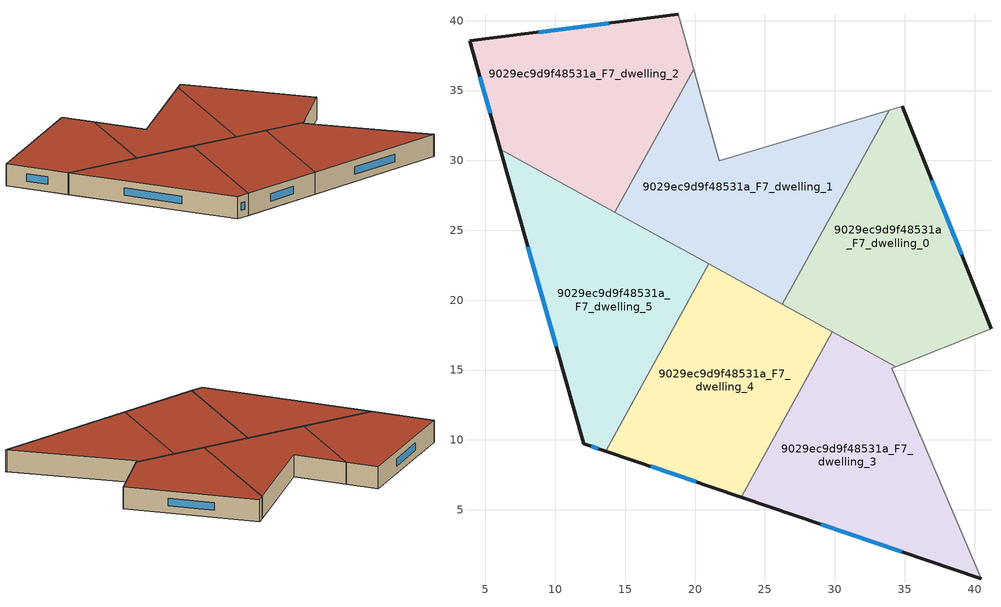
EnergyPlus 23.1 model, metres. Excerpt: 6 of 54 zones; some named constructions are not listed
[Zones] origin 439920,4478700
9029ec9d9f48531a_F7_dwelling_0
 floor to 9029ec9d9f48531a_F6_dwelling_0 (EU_floor_Construction): 41.18,17.97 34.84,33.86 33.89,33.58 26.25,19.7 34.36,15.23 z21
 wall outside (EU_wall_Construction): 34.84,33.86 41.18,17.97 z21:24
 wall to 9029ec9d9f48531a_F7_dwelling_1 (EU_wall_Construction): 26.25,19.7 33.89,33.58 z21:24
 wall adiabatic (EU_wall_Construction): 33.89,33.58 34.84,33.86 / 41.18,17.97 34.36,15.23 z21:24
 wall to 9029ec9d9f48531a_F7_dwelling_3 (EU_wall_Construction): 34.36,15.23 29.8,17.74 z21:24
 wall to 9029ec9d9f48531a_F7_dwelling_4 (EU_wall_Construction): 29.8,17.74 26.25,19.7 z21:24
 window (EU_Window_Construction): 36.94,28.59 39.08,23.24 z21.99:23.01
 roof outside (EU_roof_Construction): 34.84,33.86 41.18,17.97 34.36,15.23 26.25,19.7 33.89,33.58 z24
9029ec9d9f48531a_F7_dwelling_1
 floor to 9029ec9d9f48531a_F6_dwelling_1 (EU_floor_Construction): 26.25,19.7 33.89,33.58 21.75,29.98 19.9,36.51 14.28,26.29 z21
 wall to 9029ec9d9f48531a_F7_dwelling_2 (EU_wall_Construction): 14.28,26.29 19.9,36.51 z21:24
 wall adiabatic (EU_wall_Construction): 19.9,36.51 21.75,29.98 33.89,33.58 z21:24
 wall to 9029ec9d9f48531a_F7_dwelling_5 (EU_wall_Construction): 20.98,22.6 14.28,26.29 z21:24
 wall to 9029ec9d9f48531a_F7_dwelling_4 (EU_wall_Construction): 26.25,19.7 20.98,22.6 z21:24
 roof outside (EU_roof_Construction): 33.89,33.58 26.25,19.7 14.28,26.29 19.9,36.51 21.75,29.98 z24
9029ec9d9f48531a_F7_dwelling_2
 floor to 9029ec9d9f48531a_F6_dwelling_2 (EU_floor_Construction): 14.28,26.29 19.9,36.51 18.79,40.46 3.86,38.55 6.06,30.81 z21
 wall outside (EU_wall_Construction): 6.06,30.81 3.86,38.55 18.79,40.46 z21:24
 wall adiabatic (EU_wall_Construction): 18.79,40.46 19.9,36.51 z21:24
 wall to 9029ec9d9f48531a_F7_dwelling_5 (EU_wall_Construction): 14.27,26.29 6.06,30.81 z21:24
 window (EU_Window_Construction): 5.33,33.38 4.59,35.98 / 8.81,39.18 13.84,39.83 z21.99:23.01
 roof outside (EU_roof_Construction): 18.79,40.46 19.9,36.51 14.28,26.29 6.06,30.81 3.86,38.55 z24
9029ec9d9f48531a_F7_dwelling_3
 floor to 9029ec9d9f48531a_F6_dwelling_3 (EU_floor_Construction): 40.48,0.07 34.07,15.12 34.36,15.23 29.8,17.74 23.29,5.91 z21
 wall outside (EU_wall_Construction): 40.48,0.07 23.29,5.91 z21:24
 wall to 9029ec9d9f48531a_F7_dwelling_4 (EU_wall_Construction): 23.29,5.91 29.8,17.74 z21:24
 wall adiabatic (EU_wall_Construction): 34.36,15.23 34.07,15.12 40.48,0.07 z21:24
 window (EU_Window_Construction): 34.79,2.01 28.99,3.97 z21.99:23.01
 roof outside (EU_roof_Construction): 34.36,15.23 34.07,15.12 40.48,0.07 23.29,5.91 29.8,17.74 z24
9029ec9d9f48531a_F7_dwelling_4
 floor to 9029ec9d9f48531a_F6_dwelling_4 (EU_floor_Construction): 23.29,5.91 29.8,17.74 20.98,22.6 13.61,9.2 z21
 wall outside (EU_wall_Construction): 23.29,5.91 13.61,9.2 z21:24
 wall to 9029ec9d9f48531a_F7_dwelling_5 (EU_wall_Construction): 13.61,9.2 20.98,22.6 z21:24
 window (EU_Window_Construction): 20.08,7 16.82,8.11 z21.99:23.01
 roof outside (EU_roof_Construction): 29.8,17.74 23.29,5.91 13.61,9.2 20.98,22.6 z24
9029ec9d9f48531a_F7_dwelling_5
 floor to 9029ec9d9f48531a_F6_dwelling_5 (EU_floor_Construction): 13.61,9.2 20.98,22.6 6.06,30.81 12.05,9.73 z21
 wall outside (EU_wall_Construction): 13.61,9.2 12.05,9.73 6.06,30.81 z21:24
 window (EU_Window_Construction): 10.07,16.72 8.05,23.83 / 13.09,9.38 12.57,9.56 z21.99:23.01
 roof outside (EU_roof_Construction): 20.98,22.6 13.61,9.2 12.05,9.73 6.06,30.81 z24
[SCHEDULE:FILE] Column Number=1; Rows to Skip at Top=0; Number of Hours of Data=8760; Column Separator=Comma; Interpolate to Timestep=No; Minutes per Item=60; Adjust Schedule for Daylight Savings=Yes
Name | File
EU_Step8_GainSchedule_9029ec9d9f48531a_F4_dwelling_0_f000 | ../../schedules/9029ec9d9f48531a/9029ec9d9f48531a_F4_dwelling_0_f000_gain.csv
EU_Step8_GainSchedule_9029ec9d9f48531a_F4_dwelling_1_f000 | ../../schedules/9029ec9d9f48531a/9029ec9d9f48531a_F4_dwelling_1_f000_gain.csv
EU_Step8_GainSchedule_9029ec9d9f48531a_F4_dwelling_2_f000 | ../../schedules/9029ec9d9f48531a/9029ec9d9f48531a_F4_dwelling_2_f000_gain.csv
EU_Step8_GainSchedule_9029ec9d9f48531a_F4_dwelling_3_f000 | ../../schedules/9029ec9d9f48531a/9029ec9d9f48531a_F4_dwelling_3_f000_gain.csv
EU_Step8_GainSchedule_9029ec9d9f48531a_F4_dwelling_4_f000 | ../../schedules/9029ec9d9f48531a/9029ec9d9f48531a_F4_dwelling_4_f000_gain.csv
EU_Step8_GainSchedule_9029ec9d9f48531a_F4_dwelling_5_f000 | ../../schedules/9029ec9d9f48531a/9029ec9d9f48531a_F4_dwelling_5_f000_gain.csv
EU_Step8_GainSchedule_9029ec9d9f48531a_F4_dwelling_6_f000 | ../../schedules/9029ec9d9f48531a/9029ec9d9f48531a_F4_dwelling_6_f000_gain.csv
